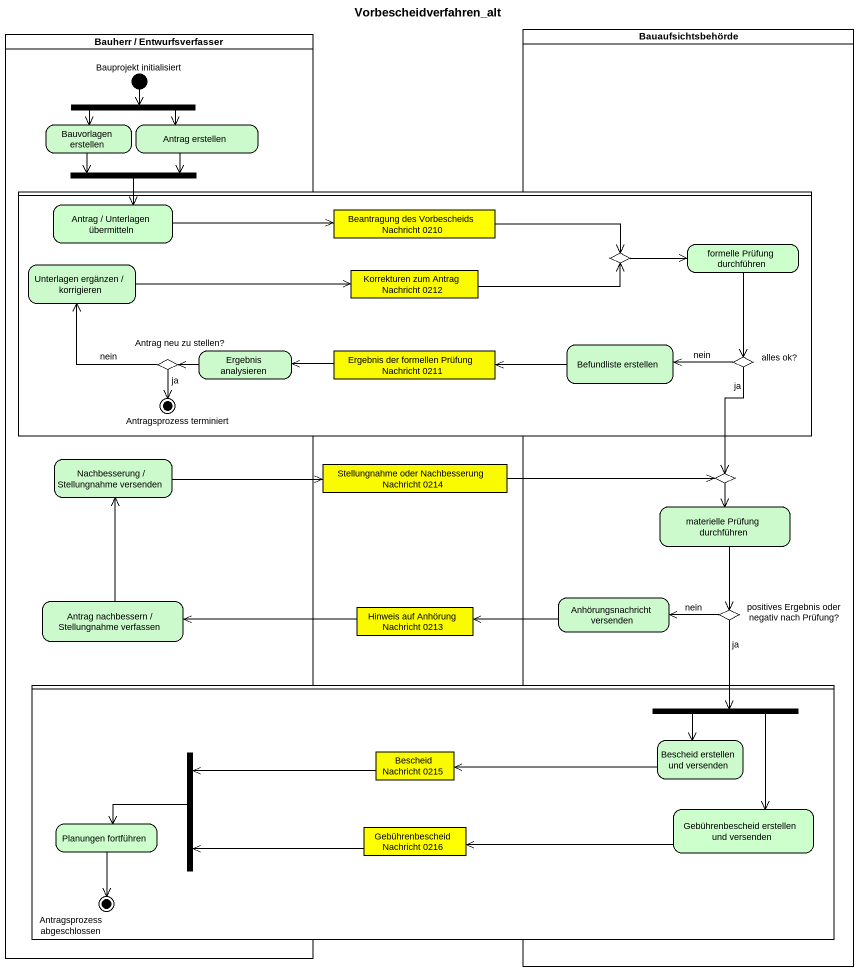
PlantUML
@startuml
title Vorbescheidverfahren_alt
hide empty description
state "Bauherr / Entwurfsverfasser" as Bauherr_Entwurfsverfasser <<partition>> {
  state "Bauprojekt initialisiert" as Bauprojekt_initialisiert <<start>>
  state "Bauvorlagen erstellen" as Bauvorlagen_erstellen #CCFACC
  state fork1 <<fork>>
  state "Antrag erstellen" as Antrag_erstellen #CCFACC
  state fork2 <<join>>
  state "Nachbesserung / Stellungnahme versenden" as Nachbesserung_Stellungnahme #CCFACC
  state "Antrag nachbessern / Stellungnahme verfassen" as Antrag_nachbessern #CCFACC
}
state Bauaufsichtsbehörde <<partition>> {
  state choice2 <<choice>>
  state "materielle Prüfung durchführen" as materielle_Prüfung #CCFACC
  state "Anhörungsnachricht versenden" as Anhörungsnachricht_versenden #CCFACC
  state "positives Ergebnis oder negativ nach Prüfung?" as positives_Ergebnis_oder <<choice>>
}
state " " as lane1 <<partition>> {
  state "Antrag / Unterlagen übermitteln" as Antrag_Unterlagen #CCFFCC
  state "Beantragung des Vorbescheids Nachricht 0210" as Beantragung_des <<object>> #FFFF00
  state "Unterlagen ergänzen / korrigieren" as Unterlagen_ergänzen #CCFACC
  state "Korrekturen zum Antrag Nachricht 0212" as Korrekturen_zum_Antrag <<object>> #FAFA00
  state choice1 <<choice>>
  state "formelle Prüfung durchführen" as formelle_Prüfung_durchführen #CCFFCC
  state "Ergebnis analysieren" as Ergebnis_analysieren #CCFACC
  state "Ergebnis der formellen Prüfung Nachricht 0211" as Ergebnis_der_formellen <<object>> #FAFA00
  state "Befundliste erstellen" as Befundliste_erstellen #CCFACC
  state "alles ok?" as alles_ok <<choice>>
  state "Antrag neu zu stellen?" as Antrag_neu_zu_stellen <<choice>>
  state "Antragsprozess terminiert" as Antragsprozess_terminiert <<end>>
}
state "Stellungnahme oder Nachbesserung Nachricht 0214" as Stellungnahme_oder <<object>> #FAFA00
state "Hinweis auf Anhörung Nachricht 0213" as Hinweis_auf_Anhörung <<object>> #FAFA00
state " " as lane2 <<partition>> {
  state fork3 <<fork>>
  state "Bescheid erstellen und versenden" as Bescheid_erstellen_und #CCFACC
  state fork4 <<join>>
  state "Bescheid Nachricht 0215" as Bescheid_Nachricht_0215 <<object>> #FAFA00
  state "Gebührenbescheid erstellen und versenden" as Gebührenbescheid_erstellen #CCFFCC
  state "Planungen fortführen" as Planungen_fortführen #CCFFCC
  state "Gebührenbescheid Nachricht 0216" as Gebührenbescheid_Nachricht <<object>> #FFFF00
  state "Antragsprozess abgeschlossen" as Antragsprozess_abgeschlossen <<end>>
}
Bauprojekt_initialisiert --> fork1
Bauvorlagen_erstellen --> fork2
fork1 --> Bauvorlagen_erstellen
fork1 -right-> Antrag_erstellen
Antrag_erstellen -left-> fork2
fork2 --> Antrag_Unterlagen
Antrag_Unterlagen -right-> Beantragung_des
Beantragung_des -right-> choice1
Unterlagen_ergänzen -right-> Korrekturen_zum_Antrag
Korrekturen_zum_Antrag -right-> choice1
choice1 -right-> formelle_Prüfung_durchführen
formelle_Prüfung_durchführen --> alles_ok
Ergebnis_analysieren -left-> Antrag_neu_zu_stellen
Ergebnis_der_formellen -left-> Ergebnis_analysieren
Befundliste_erstellen -left-> Ergebnis_der_formellen
alles_ok -left-> Befundliste_erstellen : nein
alles_ok --> choice2 : ja
Antrag_neu_zu_stellen -up-> Unterlagen_ergänzen : nein
Antrag_neu_zu_stellen --> Antragsprozess_terminiert : ja
Nachbesserung_Stellungnahme -right-> Stellungnahme_oder
Stellungnahme_oder -right-> choice2
choice2 --> materielle_Prüfung
materielle_Prüfung --> positives_Ergebnis_oder
Antrag_nachbessern -up-> Nachbesserung_Stellungnahme
Hinweis_auf_Anhörung -left-> Antrag_nachbessern
Anhörungsnachricht_versenden -left-> Hinweis_auf_Anhörung
positives_Ergebnis_oder -left-> Anhörungsnachricht_versenden : nein
positives_Ergebnis_oder --> fork3 : ja
fork3 --> Bescheid_erstellen_und
fork3 --> Gebührenbescheid_erstellen
Bescheid_erstellen_und -left-> Bescheid_Nachricht_0215
fork4 -left-> Planungen_fortführen
Bescheid_Nachricht_0215 -left-> fork4
Gebührenbescheid_erstellen -left-> Gebührenbescheid_Nachricht
Planungen_fortführen --> Antragsprozess_abgeschlossen
Gebührenbescheid_Nachricht -left-> fork4
@enduml
